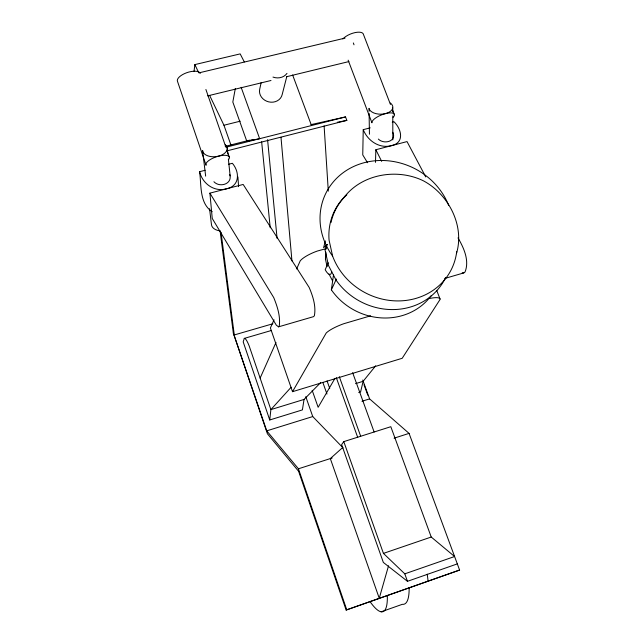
<?xml version="1.0" encoding="UTF-8"?>
<svg xmlns="http://www.w3.org/2000/svg" width="644" height="644" viewBox="0 0 644 644"><rect width="100%" height="100%" fill="white"/><g stroke="black" fill="none" stroke-linecap="round" stroke-linejoin="round"><path stroke-width="0.97" d="M370.203 127.866L363.232 129.661L362.749 154.906L367.523 162.723M375.492 162.385L375.846 149.746L407.032 141.583L425.74 176.931M327.104 266.64L325.453 259.162L325.751 253.744M325.453 259.162L325.856 252.166M326.025 249.172L326.25 245.171M320.672 382.608L304.048 399.433L302.398 409.898L269.739 419.977L270.882 409.608L249.156 345.884A16.1 2.842 73.8 0 0 244.285 338.398L271.06 330.589M194.037 71.363L194.85 64.601L240.172 53.895L244.301 61.913M431.086 295.789A61.397 56.382 27.9 0 1 331.362 289.84L333.576 274.457M235.31 88.574L232.822 102.042L246.797 141.197L259.653 138.693L241.138 87.302M261.182 82.521L259.709 89.186A11.56 10.215 15.7 0 0 268.677 101.865A11.56 10.215 15.7 0 0 282.185 94.547L286.781 76.636M375.677 365.8L363.127 381.312L360.592 391.93L358.716 392.51M228.692 164.228L232.371 163.286C239.85 172.101 239.93 185.971 226.591 188.789C214.267 192.323 202.466 183.645 199.584 171.707L205.154 170.274M325.405 240.928L323.57 247.698L327.216 244.414M388.533 565.81L379.252 598.252L330.316 458.584L342.576 447.628M456.435 253.656C464.944 225.601 448.401 193.941 423.108 180.666C397.179 168.181 362.331 173.824 344.282 197.064M244.285 338.398L243.191 341.875L269.739 419.977M327.241 244.599L325.027 249.896L328.488 265.545L336.096 280.132A64.142 58.676 27.9 0 0 393.951 309.563A64.142 58.676 27.9 0 0 445.535 277.653M328.215 262.752L325.188 269.731A19.956 4.967 74.4 0 0 331.741 271.736M274.03 319.818L270.399 327.989L292.513 391.681L402.202 358.281L440.094 299.412A21.228 4.902 -20.8 0 0 429.218 298.583M296.618 268.959L300.249 260.78A21.163 6.134 -20 0 1 317.251 251.071L325.904 248.665M260.136 378.1L275.994 342.471M331.362 289.84L336.393 279.037M292.513 391.681L326.21 333.012A21.51 5.055 -20 0 1 343.711 323.739L370.614 315.826M334.969 378.358L318.136 407.29L312.171 390.336M343.791 441.623L383.43 553.389L404.794 573.836L454.592 556.521L431.23 537.032L390.819 426.698L343.791 441.623L341.634 444.61L383.341 562.429L407.467 581.315L457.321 563.894M278.522 326.846L279.255 326.017C280.607 316.325 277.331 306.464 273.724 297.56L209.904 193.152L243.166 184.45L309.168 287.457C312.904 296.232 316.196 306.214 314.361 315.802L313.523 316.655L278.522 326.846L276.3 325.139L212.238 218.453L209.904 193.152M291.128 387.261L270.882 409.608L304.048 399.433M444.94 278.401L463.769 272.919L465.065 271.945C469.597 260.498 463.809 247.843 458.005 237.894M220.071 230.745L233.321 333.045L267.405 433.774L298.607 471.279L346.134 610.045L459.599 570.061L409.061 433.388L369.608 398.894L362.749 380.032M459.599 570.061L346.134 610.045M381.192 611.8L402.323 604.322A76.547 17.138 71.6 0 0 409.141 587.988M383.43 553.389L431.23 537.032M233.321 333.045L266.737 430.852L298.446 468.784L332.175 457.989M394.088 438.178L409.061 433.388M266.737 430.852L312.743 416.563L343.075 447.894M361.952 401.268L369.608 398.894M355.504 383.647L363.127 381.312M272.855 323.763L234.279 334.952L221.037 232.347M392.277 122.199L393.999 121.756C401.502 129.033 404.883 142.694 391.488 145.649C379.316 148.869 367.684 140.77 363.232 129.661M225.247 146.349L249.614 140.175M311.028 124.622L345.514 116.926L346.842 120.38L227.147 150.817M246.797 141.197L253.503 139.498M225.891 147.251L345.514 116.926M209.614 95.376L223.951 125.242L240.236 121.185M207.674 95.867L270.987 80.5M286.572 76.716L348.911 61.574M199.093 72.828L345.047 38.093M337.343 122.263L346.842 120.38M462.239 272.79L463.769 272.919M378.358 139.064C383.808 144.755 396.962 141.559 392.832 132.278M213.929 181.753C219.725 188 232.742 184.023 229.763 174.508M212.166 211.715C199.157 203.287 201.54 184.989 199.584 171.707M329.004 274.054L332.626 281.017M375.846 149.746L381.683 161.378M194.85 64.601L198.755 72.748M436.761 290.533L440.029 298.953M390.457 104.449L363.466 34.478A11.761 4.798 -21.8 0 0 354.949 32.627A11.761 4.798 -21.8 0 0 342.874 38.946M392.615 110.043L394.41 114.713M348.154 60.174L371.95 122.787A11.97 4.146 -21.4 0 1 385.498 113.602A11.97 6.867 -1 0 0 390.28 102.976M292.626 74.978L311.511 125.54M364.021 384.806L367.796 395.183M352.622 372.635L374.124 431.995M339.316 376.692L360.688 436.262M336.289 377.593L357.71 437.413M404.794 573.836L407.467 581.315M327.055 380.91L329.728 388.429M322.926 382.657L326.967 394.039M223.951 125.242L230.93 145.021M305.779 396.664L312.743 416.563M205.903 89.476L225.633 146.47M226.954 150.269L229.256 156.919M298.446 468.784L346.714 609.667M456.709 251.732A65.342 59.578 27.8 0 1 400.246 300.885A65.342 59.578 27.8 0 1 332.618 256.095L329.076 240.188A65.342 59.578 27.8 0 1 345.651 195.687M427.238 574.182L428.099 581.113M205.653 176.134L202.586 150.463A12.381 7.317 -5.8 0 0 218.622 156.138A12.341 4.436 -18.6 0 1 228.692 159.471M209.558 208.712L211.449 224.506A11.817 7.47 -6.1 0 0 219.717 230.818M227.243 148.201L227.855 154.125M228.379 159.068L230.133 175.852M261.641 141.785L270.222 227.791M267.574 139.651L277.089 238.425M280.985 137.269L291.949 260.925M237.91 176.939L238.594 186.663M324.109 125.902L328.303 191.139M369.052 111.34L369.004 108.353A11.97 6.867 -1 0 0 385.498 113.602A11.97 4.146 -21.4 0 1 393.162 117.361M369.093 113.328L369.447 134.226M392.751 107.999L392.76 111.984M392.776 115.968L392.84 139.869M332.618 256.095A67.725 61.542 26.6 0 1 354.9 165.927A67.725 61.542 26.6 0 1 448.667 205.372M330.992 222.542A64.038 58.379 27.7 0 1 346.85 194.746M387.318 595.644A76.869 16.028 71.8 0 1 370.083 601.673M286.983 73.384A11.978 10.513 15.9 0 1 272.992 77.079M353.339 42.947A11.89 3.574 77 0 1 353.999 44.798M225.279 144.723A12.381 7.317 -5.8 0 1 218.622 156.138A12.341 4.436 -18.6 0 0 206.072 165.258L177.551 81.522A12.115 5.12 -18.4 0 1 186.623 72.756A12.115 5.12 -18.4 0 1 200.316 73.327"/></g></svg>
